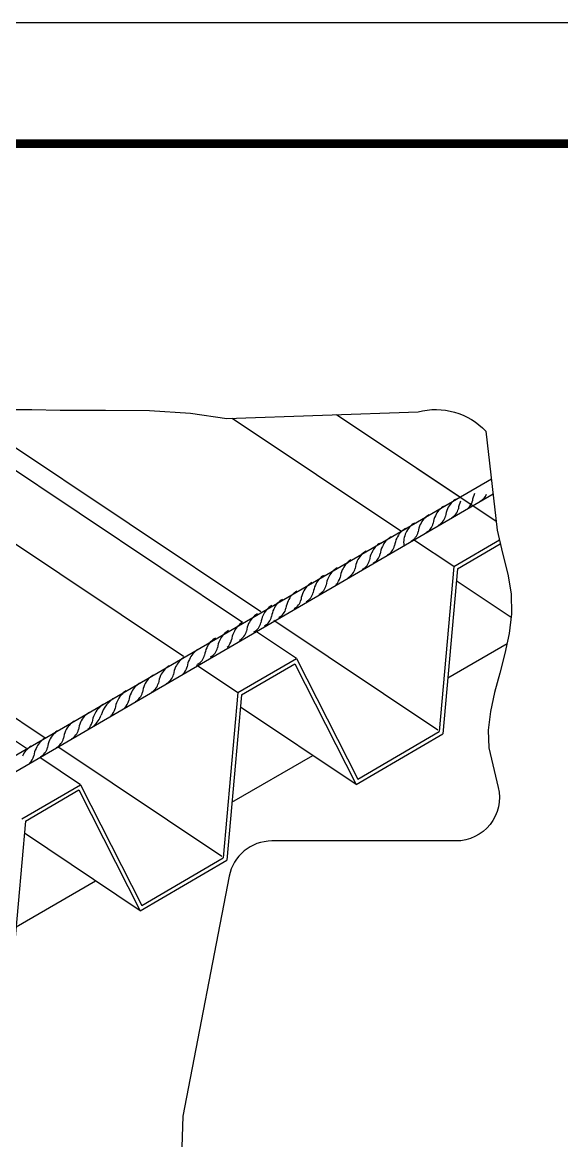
# Paper-space layout 'Layout4' of a CAD drawing. Header units: millimetres. Extents: x 16 to 267, y 19 to 196.
# Drawn here: x 171.71 to 190.31, y 157.16 to 195.73 of the extents above; entities that cross this region are included whole.
import ezdxf

# ---------------------------------------------------------------- set-up
doc = ezdxf.new("R2010")
doc.units = ezdxf.units.MM
doc.layers.get('0').update_dxf_attribs({"lineweight": 25})
for name, color, linetype in [('C01', 1, 'Continuous'), ('C02', 42, 'Continuous'), ('C03', 7, 'Continuous')]:
    doc.layers.add(name, color=color, linetype=linetype)

psp = doc.layouts.new('Layout4')

# ---------------------------------------------------------------- linework, layer by layer
psp.add_line((16.019, 195.728), (266.956, 195.728))
at = {"const_width": 0.299}
psp.add_lwpolyline([(30.955, 23.656), (30.955, 191.546), (262.774, 191.546), (262.774, 23.656)], close=True, dxfattribs=at)
at = {"layer": 'C01'}
psp.add_lwpolyline([(146.122, 156.031), (148.986, 163.25), (148.033, 164.784), (147.44, 165.459), (145.257, 167.001), (142.699, 168.298), (143.17, 170.391), (143.257, 171.361), (143.248, 172.357), (143.173, 173.363), (143.059, 174.365), (142.934, 175.349), (142.827, 176.3), (142.766, 177.203), (142.777, 178.045), (142.872, 178.823), (143.063, 179.534), (143.361, 180.174), (143.777, 180.742), (144.321, 181.235), (145.005, 181.65), (145.838, 181.984), (148.483, 182.373), (172.038, 182.373)], dxfattribs=at)
psp.add_lwpolyline([(172.038, 182.373), (173.023, 182.356), (174.577, 182.355), (176.094, 182.336), (177.511, 182.252), (178.764, 182.059), (185.359, 182.298, -0.270284), (187.7, 181.631), (188.09, 178.213), (188.268, 177.418), (188.453, 176.7), (188.577, 176.016), (188.589, 175.332), (188.505, 174.644), (188.357, 173.958), (188.178, 173.278), (188, 172.608), (187.856, 171.953), (187.778, 171.317), (187.799, 170.706), (188.127, 169.341, -0.485107), (186.668, 167.491), (180.32, 167.491, 0.35936), (178.847, 166.275), (177.249, 158.005), (177.212, 156.931)], format="xyb", dxfattribs=at)
for centre, radius, start, end in [((187.977, 179.142), 0.748, 153.652, 174.0868), ((187.277, 179.639), 0.485, 298.3116, 336.8859), ((186.606, 178.428), 0.706, 119.4577, 156.7272), ((187.028, 178.671), 0.706, 119.838, 156.7272), ((187.495, 178.875), 0.748, 153.652, 174.0868), ((186.761, 179.329), 0.485, 311.8161, 346.8088), ((186.087, 178.128), 0.706, 119.4577, 156.7272), ((186.627, 178.375), 0.748, 153.652, 174.0868), ((185.834, 178.806), 0.485, 298.3116, 346.8088), ((187.049, 178.618), 0.748, 153.652, 174.0868), ((186.28, 179.063), 0.485, 298.3116, 346.8088), ((185.276, 177.656), 0.706, 119.4577, 156.7272), ((185.591, 177.841), 0.706, 119.4577, 156.7272), ((186.108, 178.075), 0.748, 153.652, 174.0868), ((185.412, 178.562), 0.485, 298.3116, 346.8088), ((184.779, 177.369), 0.706, 119.4577, 156.7272), ((185.297, 177.603), 0.748, 153.652, 174.0868), ((185.612, 177.788), 0.748, 153.652, 187.8419), ((184.893, 178.263), 0.485, 298.3116, 346.8088), ((183.913, 176.87), 0.706, 119.4577, 156.7272), ((184.433, 177.105), 0.748, 153.652, 174.0868), ((184.412, 177.157), 0.706, 119.838, 156.7272), ((184.801, 177.316), 0.748, 153.652, 174.0868), ((184.081, 177.79), 0.485, 298.3116, 346.8088), ((183.493, 176.5), 0.818, 123.0374, 155.4443), ((183.934, 176.817), 0.748, 153.652, 174.0868), ((183.217, 177.292), 0.485, 298.3116, 346.8088), ((183.585, 177.503), 0.485, 298.3116, 346.8088), ((182.916, 176.295), 0.706, 119.4577, 156.7272), ((183.419, 176.508), 0.748, 153.652, 174.0868), ((182.718, 177.005), 0.485, 298.3116, 346.8088), ((182.048, 175.794), 0.706, 119.4577, 156.7272), ((182.491, 175.985), 0.748, 153.652, 174.0868), ((182.47, 176.038), 0.706, 119.838, 156.7272), ((181.721, 176.429), 0.485, 298.3116, 346.8088), ((182.937, 176.242), 0.748, 153.652, 174.0868), ((182.203, 176.696), 0.485, 311.8161, 346.8088), ((181.529, 175.495), 0.706, 119.4577, 156.7272), ((182.069, 175.741), 0.748, 153.652, 174.0868), ((181.275, 176.173), 0.485, 298.3116, 346.8088), ((180.665, 174.996), 0.706, 119.838, 156.7272), ((181.032, 175.208), 0.706, 119.4577, 156.7272), ((180.334, 175.63), 0.485, 298.3116, 346.8088), ((181.55, 175.442), 0.748, 153.652, 174.0868), ((180.853, 175.929), 0.485, 298.3116, 346.8088), ((180.166, 174.709), 0.706, 119.4577, 156.7272), ((180.686, 174.944), 0.748, 153.652, 174.0868), ((179.838, 175.342), 0.485, 298.3116, 346.8088), ((181.054, 175.155), 0.748, 153.652, 174.0868), ((179.169, 174.134), 0.706, 119.4577, 156.7272), ((179.746, 174.339), 0.818, 123.0374, 155.4443), ((180.187, 174.656), 0.748, 153.652, 174.0868), ((179.47, 175.131), 0.485, 298.3116, 346.8088), ((178.723, 173.877), 0.706, 119.838, 156.7272), ((179.19, 174.081), 0.748, 153.652, 174.0868), ((178.456, 174.535), 0.485, 311.8161, 346.8088), ((179.672, 174.347), 0.748, 153.652, 174.0868), ((178.971, 174.844), 0.485, 298.3116, 346.8088), ((178.217, 173.416), 0.818, 123.0374, 155.4443), ((178.744, 173.824), 0.748, 153.652, 174.0868), ((177.974, 174.269), 0.485, 298.3116, 346.8088), ((177.648, 173.214), 0.706, 119.4577, 156.7272), ((178.143, 173.424), 0.748, 153.652, 174.0868), ((177.528, 174.012), 0.485, 298.3116, 346.8088), ((176.579, 172.596), 0.707, 119.4577, 156.7272), ((177.15, 172.862), 0.748, 153.652, 174.0868), ((177.129, 172.915), 0.706, 119.4577, 156.7272), ((176.453, 173.349), 0.485, 298.3116, 346.8088), ((177.669, 173.161), 0.748, 153.652, 174.0868), ((176.928, 173.611), 0.485, 311.8161, 346.8088), ((176.207, 172.252), 0.819, 123.0374, 155.4443), ((176.601, 172.543), 0.748, 153.652, 174.0868), ((175.934, 173.05), 0.485, 298.3116, 346.8088), ((175.409, 171.54), 1.025, 118.3752, 163.3934), ((175.735, 171.98), 0.819, 123.0374, 155.4443), ((176.133, 172.26), 0.748, 153.652, 174.0868), ((175.384, 172.731), 0.485, 298.3116, 346.8088), ((174.941, 171.509), 0.818, 123.0374, 155.4443), ((174.932, 171.644), 0.707, 119.4577, 119.7634), ((174.444, 172.176), 0.485, 311.8161, 346.8088), ((175.661, 171.988), 0.748, 153.652, 174.0868), ((174.916, 172.448), 0.485, 311.8161, 346.8088), ((174.371, 171.308), 0.706, 119.4577, 156.7272), ((174.867, 171.517), 0.748, 153.652, 174.0868), ((173.704, 172.056), 0.756, 308.8064, 342.8668), ((173.303, 170.689), 0.707, 119.4577, 156.7272), ((173.874, 170.955), 0.748, 153.652, 174.0868), ((173.852, 171.008), 0.706, 119.4577, 156.7272), ((173.177, 171.442), 0.485, 298.3116, 346.8088), ((174.393, 171.255), 0.748, 153.652, 174.0868), ((173.651, 171.705), 0.485, 311.8161, 346.8088), ((172.93, 170.346), 0.819, 123.0374, 155.4443), ((173.325, 170.637), 0.748, 153.652, 174.0868), ((172.658, 171.143), 0.485, 298.3116, 346.8088), ((172.459, 170.073), 0.819, 123.0374, 155.4443), ((172.856, 170.354), 0.748, 153.652, 174.0868), ((172.108, 170.824), 0.485, 298.3116, 346.8088), ((171.639, 170.542), 0.485, 311.8161, 346.8088)]:
    psp.add_arc(centre, radius, start, end, dxfattribs=at)
at = {"layer": 'C02'}
for p, q in [((165.699, 167.085), (187.888, 179.981)), ((165.699, 166.528), (187.947, 179.467))]:
    psp.add_line(p, q, dxfattribs=at)
at = {"layer": 'C03'}
for p, q in [((171.859, 170.676), (154.365, 182.373)), ((172.497, 171.036), (155.541, 182.373)), ((177.274, 173.854), (164.533, 182.373)), ((179.309, 175.027), (168.323, 182.373)), ((179.94, 175.392), (169.499, 182.373)), ((184.767, 178.176), (178.95, 182.066)), ((188.056, 178.511), (182.545, 182.196)), ((186.801, 179.35), (182.545, 182.196)), ((186.592, 176.956), (185.208, 177.881)), ((186.593, 176.962), (188.165, 177.88)), ((186.717, 176.884), (188.195, 177.746)), ((186.593, 176.962), (186.09, 171.262)), ((186.717, 176.884), (186.214, 171.183)), ((188.573, 175.197), (186.68, 176.463)), ((186.045, 171.31), (180.384, 175.094)), ((181.164, 173.787), (179.753, 174.73)), ((186.385, 173.124), (188.432, 174.306)), ((179.146, 172.609), (181.164, 173.787)), ((179.27, 172.53), (181.11, 173.604)), ((181.11, 173.604), (183.226, 169.439)), ((181.164, 173.787), (183.28, 169.622)), ((179.145, 172.602), (177.72, 173.556)), ((179.146, 172.609), (178.643, 166.908)), ((179.27, 172.53), (178.767, 166.83)), ((183.226, 169.439), (179.233, 172.109)), ((183.226, 169.439), (186.214, 171.183)), ((183.28, 169.622), (186.09, 171.262)), ((178.598, 166.956), (172.94, 170.739)), ((173.717, 169.433), (172.311, 170.374)), ((178.943, 168.828), (181.732, 170.438)), ((171.699, 168.255), (173.717, 169.433)), ((173.717, 169.433), (175.833, 165.268)), ((171.823, 168.177), (173.663, 169.251)), ((173.663, 169.251), (175.78, 165.086)), ((171.823, 168.177), (171.32, 162.476)), ((175.78, 165.086), (171.786, 167.756)), ((175.78, 165.086), (178.767, 166.83)), ((175.833, 165.268), (178.643, 166.908)), ((171.502, 164.531), (174.242, 166.114))]:
    psp.add_line(p, q, dxfattribs=at)

doc.saveas('drawing.dxf')
